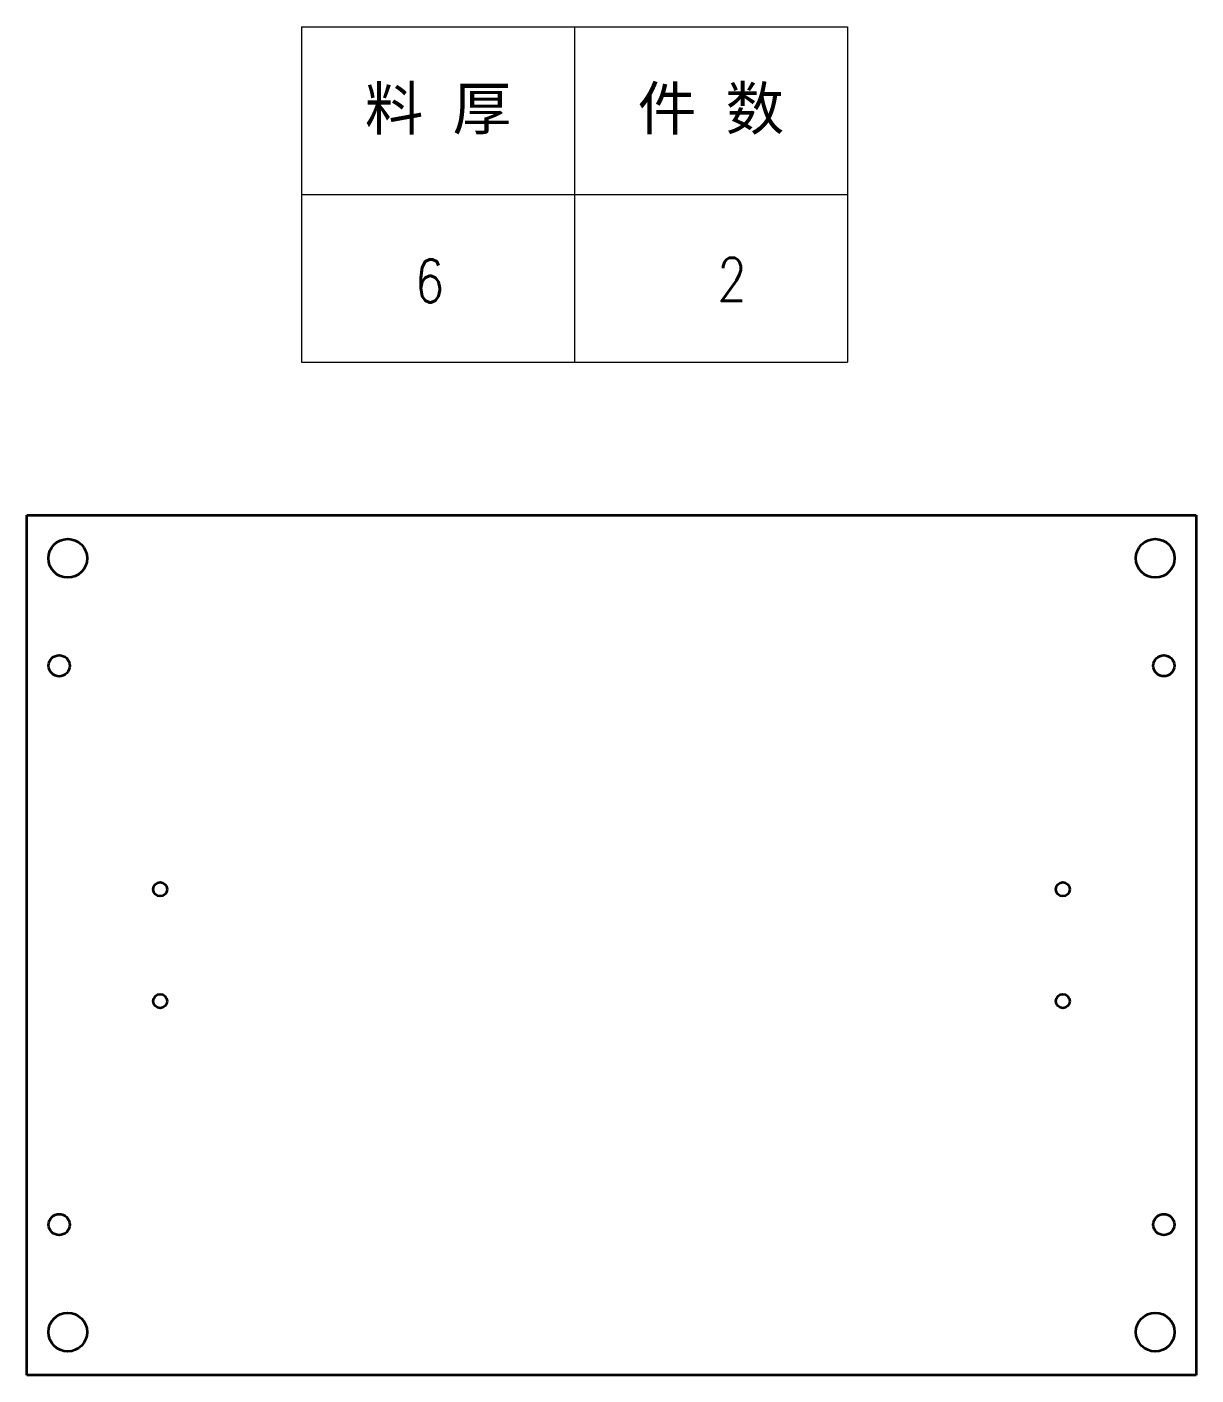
# Model space of a CAD drawing. Header units: millimetres. Extents: x 135027 to 204164, y -18685 to 2828.
# Drawn here: x 136020.5 to 136292.5, y 2422.2 to 2735.8 of the extents above; entities that cross this region are included whole.
import ezdxf
from ezdxf.enums import TextEntityAlignment as Align

# ---------------------------------------------------------------- set-up
doc = ezdxf.new("R2010")
doc.units = ezdxf.units.MM
doc.header["$LTSCALE"] = 0.5
doc.layers.add('标注线', color=3, linetype='Continuous', lineweight=18)
doc.styles.add('DIM', font='romans.shx', dxfattribs={"width": 0.8, "bigfont": 'bigfont.shx'})

# ---------------------------------------------------------------- blocks, each defined once
blk = doc.blocks.new('*T225')
at = {"color": 0, "linetype": 'ByBlock', "lineweight": -2, "transparency": 16777216}
for p, q in [((0, 0), (127, 0)), ((0, 0), (0, -78)), ((63.5, 0), (63.5, -78)), ((127, 0), (127, -78)), ((0, -39), (127, -39)), ((0, -78), (127, -78))]:
    blk.add_line(p, q, dxfattribs=at)
at = {"color": 0, "transparency": 16777216, "char_height": 10, "width": 60.5, "attachment_point": 5}
for s, insert in [('{\\fSimSun|b0|i0|c134|p2;料 厚}', (31.75, -19.5)), ('{\\fSimSun|b0|i0|c134|p2;件 数}', (95.25, -19.5))]:
    blk.add_mtext(s, dxfattribs=dict(at, insert=insert))
blk = doc.blocks.new('拆图参数')
blk.add_blockref('*T225', (-63.5, 78))
at = {"style": 'DIM', "width": 0.8}
blk.add_attdef('6', text='', height=10, dxfattribs=at).set_placement((-37.13, 18.91), align=Align.MIDDLE_LEFT)
blk.add_attdef('1', text='', height=10, dxfattribs=at).set_placement((36.65, 19.27), align=Align.MIDDLE_CENTER)

msp = doc.modelspace()

# ---------------------------------------------------------------- linework, layer by layer
at = {"color": 7, "lineweight": 35}
for p, q in [((136020.482, 2622.151), (136292.482, 2622.151)), ((136020.482, 2422.151), (136020.482, 2622.151)), ((136292.482, 2622.151), (136292.482, 2422.151)), ((136292.482, 2422.151), (136020.482, 2422.151))]:
    msp.add_line(p, q, dxfattribs=at)
for centre, radius in [((136029.982, 2612.151), 4.5), ((136282.982, 2612.151), 4.5), ((136027.982, 2587.151), 2.459), ((136284.982, 2587.151), 2.458), ((136051.482, 2535.151), 1.621), ((136261.482, 2535.151), 1.621), ((136051.482, 2509.151), 1.621), ((136261.482, 2509.151), 1.621), ((136027.982, 2457.151), 2.459), ((136284.982, 2457.151), 2.459), ((136029.982, 2432.151), 4.5), ((136282.982, 2432.151), 4.5)]:
    msp.add_circle(centre, radius, dxfattribs=at)

# ---------------------------------------------------------------- block references
at = {"layer": '标注线', "color": 7}
msp.add_blockref('拆图参数', (136147.864, 2657.757), dxfattribs=at).add_auto_attribs({'1': '2', '6': '6'})

doc.saveas('drawing.dxf')
